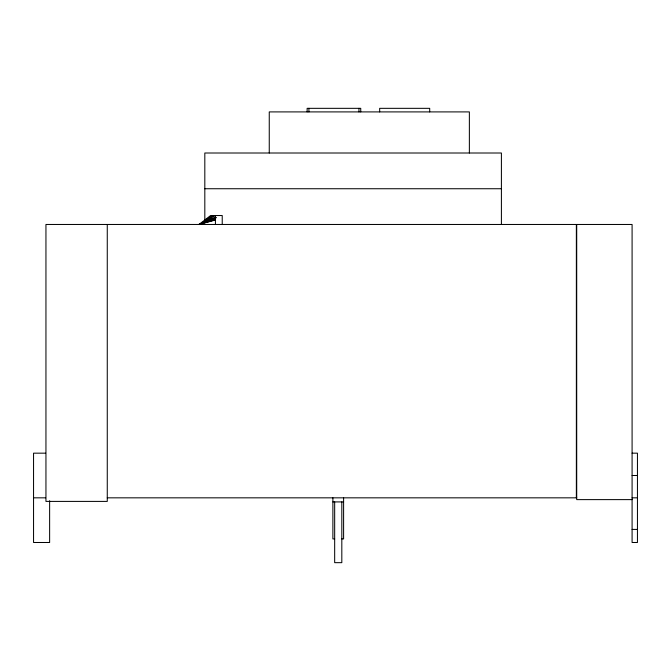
<?xml version="1.0" encoding="UTF-8"?>
<svg xmlns="http://www.w3.org/2000/svg" width="671" height="671" viewBox="0 0 671 671"><rect width="100%" height="100%" fill="white"/><g stroke="black" fill="none" stroke-linecap="round" stroke-linejoin="round"><path stroke-width="1.01" d="M212.522 215.534L204.605 220.642L204.521 221.296L213.663 215.534M215.282 217.236L198.993 224.466L210.61 215.534L222.227 215.534L222.227 224.466M215.827 217.765L198.993 224.466L215.425 215.534L215.425 224.466M200.881 223.728L198.993 224.466L215.425 220.004M216.121 217.765L198.993 224.466L215.45 219.685M215.945 217.53L198.993 224.466L215.45 218.142M206.005 221.749L207.935 221.002M209.864 220.256L214.686 218.385M204.814 188.736L501.405 188.736M45.611 453.168L33.55 453.168L33.55 542.495L49.629 542.495L49.629 500.725M632.09 453.168L637.45 453.168L637.45 542.495L632.09 542.495L632.09 224.466L45.947 224.466L45.947 501.405L107.268 501.405L107.268 224.466M632.09 475.496L637.45 475.496M33.55 497.832L45.611 497.832M107.251 497.832L576.708 497.832M632.09 497.832L637.45 497.832M632.09 499.618L576.708 499.618L576.708 224.466M332.883 501.916L343.602 501.916M632.09 529.419L637.45 529.419M334.67 538.922L332.883 538.922L332.883 497.832M341.816 538.922L343.602 538.922L343.602 497.832M576.355 224.466L576.355 497.832M501.405 224.466L501.405 153.005L204.814 153.005L204.814 220.382M469.365 153.005L469.365 111.906L269.256 111.906L269.256 153.005M429.7 111.906L429.7 108.333L379.669 108.333L379.669 111.906M360.738 111.906L360.738 108.333L307.133 108.333L307.133 111.906M358.951 108.333L358.951 111.906M341.816 501.916L341.816 562.667L334.67 562.667L334.67 501.916M308.92 108.333L308.92 111.906"/></g></svg>
